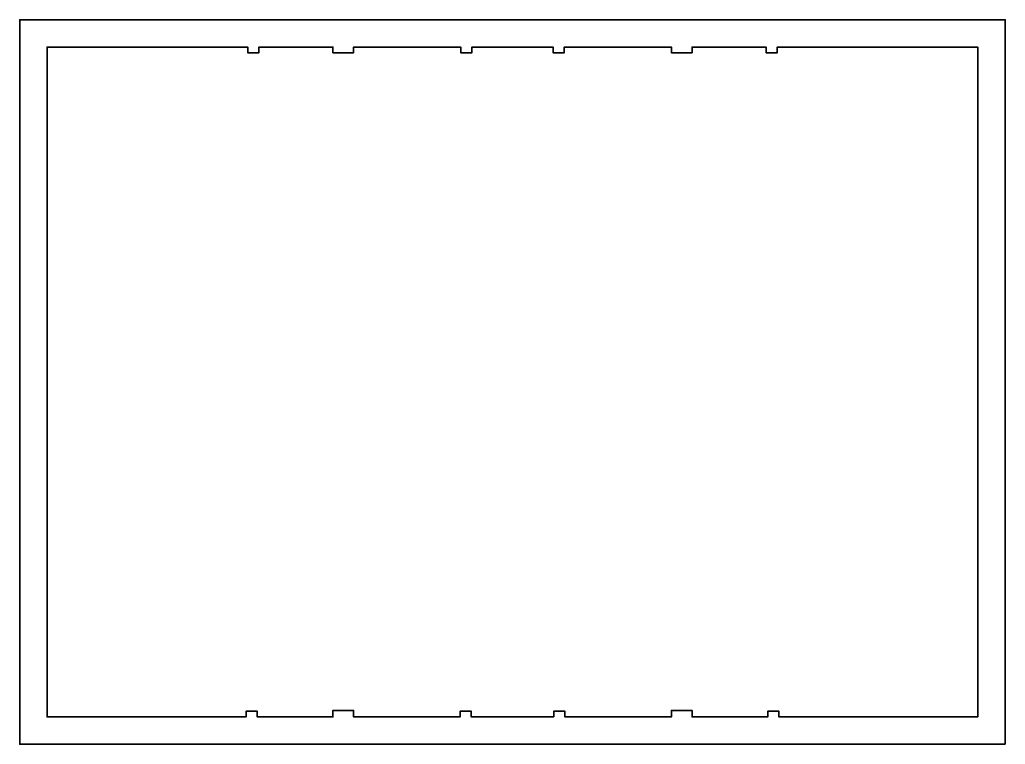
# Model space of a CAD drawing. Header units: millimetres. Extents: x -74 to 285, y 17 to 281.
import ezdxf

# ---------------------------------------------------------------- set-up
doc = ezdxf.new("R2010")
doc.units = ezdxf.units.MM
doc.header["$MEASUREMENT"] = 0
doc.layers.get('0').update_dxf_attribs({"lineweight": 0})
doc.layers.add('Safety', color=7, linetype='Continuous', lineweight=0)

msp = doc.modelspace()

# ---------------------------------------------------------------- linework, layer by layer
at = {"color": 250, "lineweight": 35, "true_color": 0x221f20}
msp.add_lwpolyline([(120.34, 26.52), (120.34, 28.55), (121.47, 28.55), (123.5, 28.55), (124.39, 28.55), (124.39, 26.52), (163.21, 26.52), (163.21, 28.85), (170.74, 28.85), (170.74, 26.52), (198.31, 26.52), (198.31, 28.55), (199.3, 28.55), (201.32, 28.55), (202.36, 28.55), (202.36, 26.52), (274.8, 26.52), (274.8, 270.52), (201.72, 270.52), (201.72, 268.49), (200.72, 268.49), (198.7, 268.49), (197.68, 268.49), (197.68, 270.52), (170.74, 270.52), (170.74, 268.49), (167.34, 268.49), (163.29, 268.49), (163.21, 268.49), (163.21, 270.52), (124.13, 270.52), (124.13, 268.49), (123.01, 268.49), (120.99, 268.49), (120.08, 268.49), (120.08, 270.52), (90.53, 270.52), (90.53, 268.49), (89.62, 268.49), (87.6, 268.49), (86.48, 268.49), (86.48, 270.52), (47.4, 270.52), (47.4, 268.49), (47.32, 268.49), (43.27, 268.49), (39.87, 268.49), (39.87, 270.52), (12.93, 270.52), (12.93, 268.49), (11.91, 268.49), (9.88, 268.49), (8.88, 268.49), (8.88, 270.52), (-64.2, 270.52), (-64.2, 26.52), (8.25, 26.52), (8.25, 28.55), (9.29, 28.55), (11.31, 28.55), (12.3, 28.55), (12.3, 26.52), (39.87, 26.52), (39.87, 28.85), (47.4, 28.85), (47.4, 26.52), (86.22, 26.52), (86.22, 28.55), (87.11, 28.55), (89.14, 28.55), (90.27, 28.55), (90.27, 26.52)], close=True, dxfattribs=at)
at = {"layer": 'Safety', "color": 18, "lineweight": 35, "true_color": 0x000000}
msp.add_lwpolyline([(284.8, 16.52), (-74.2, 16.52), (-74.2, 280.52), (284.8, 280.52)], close=True, dxfattribs=at)

doc.saveas('drawing.dxf')
